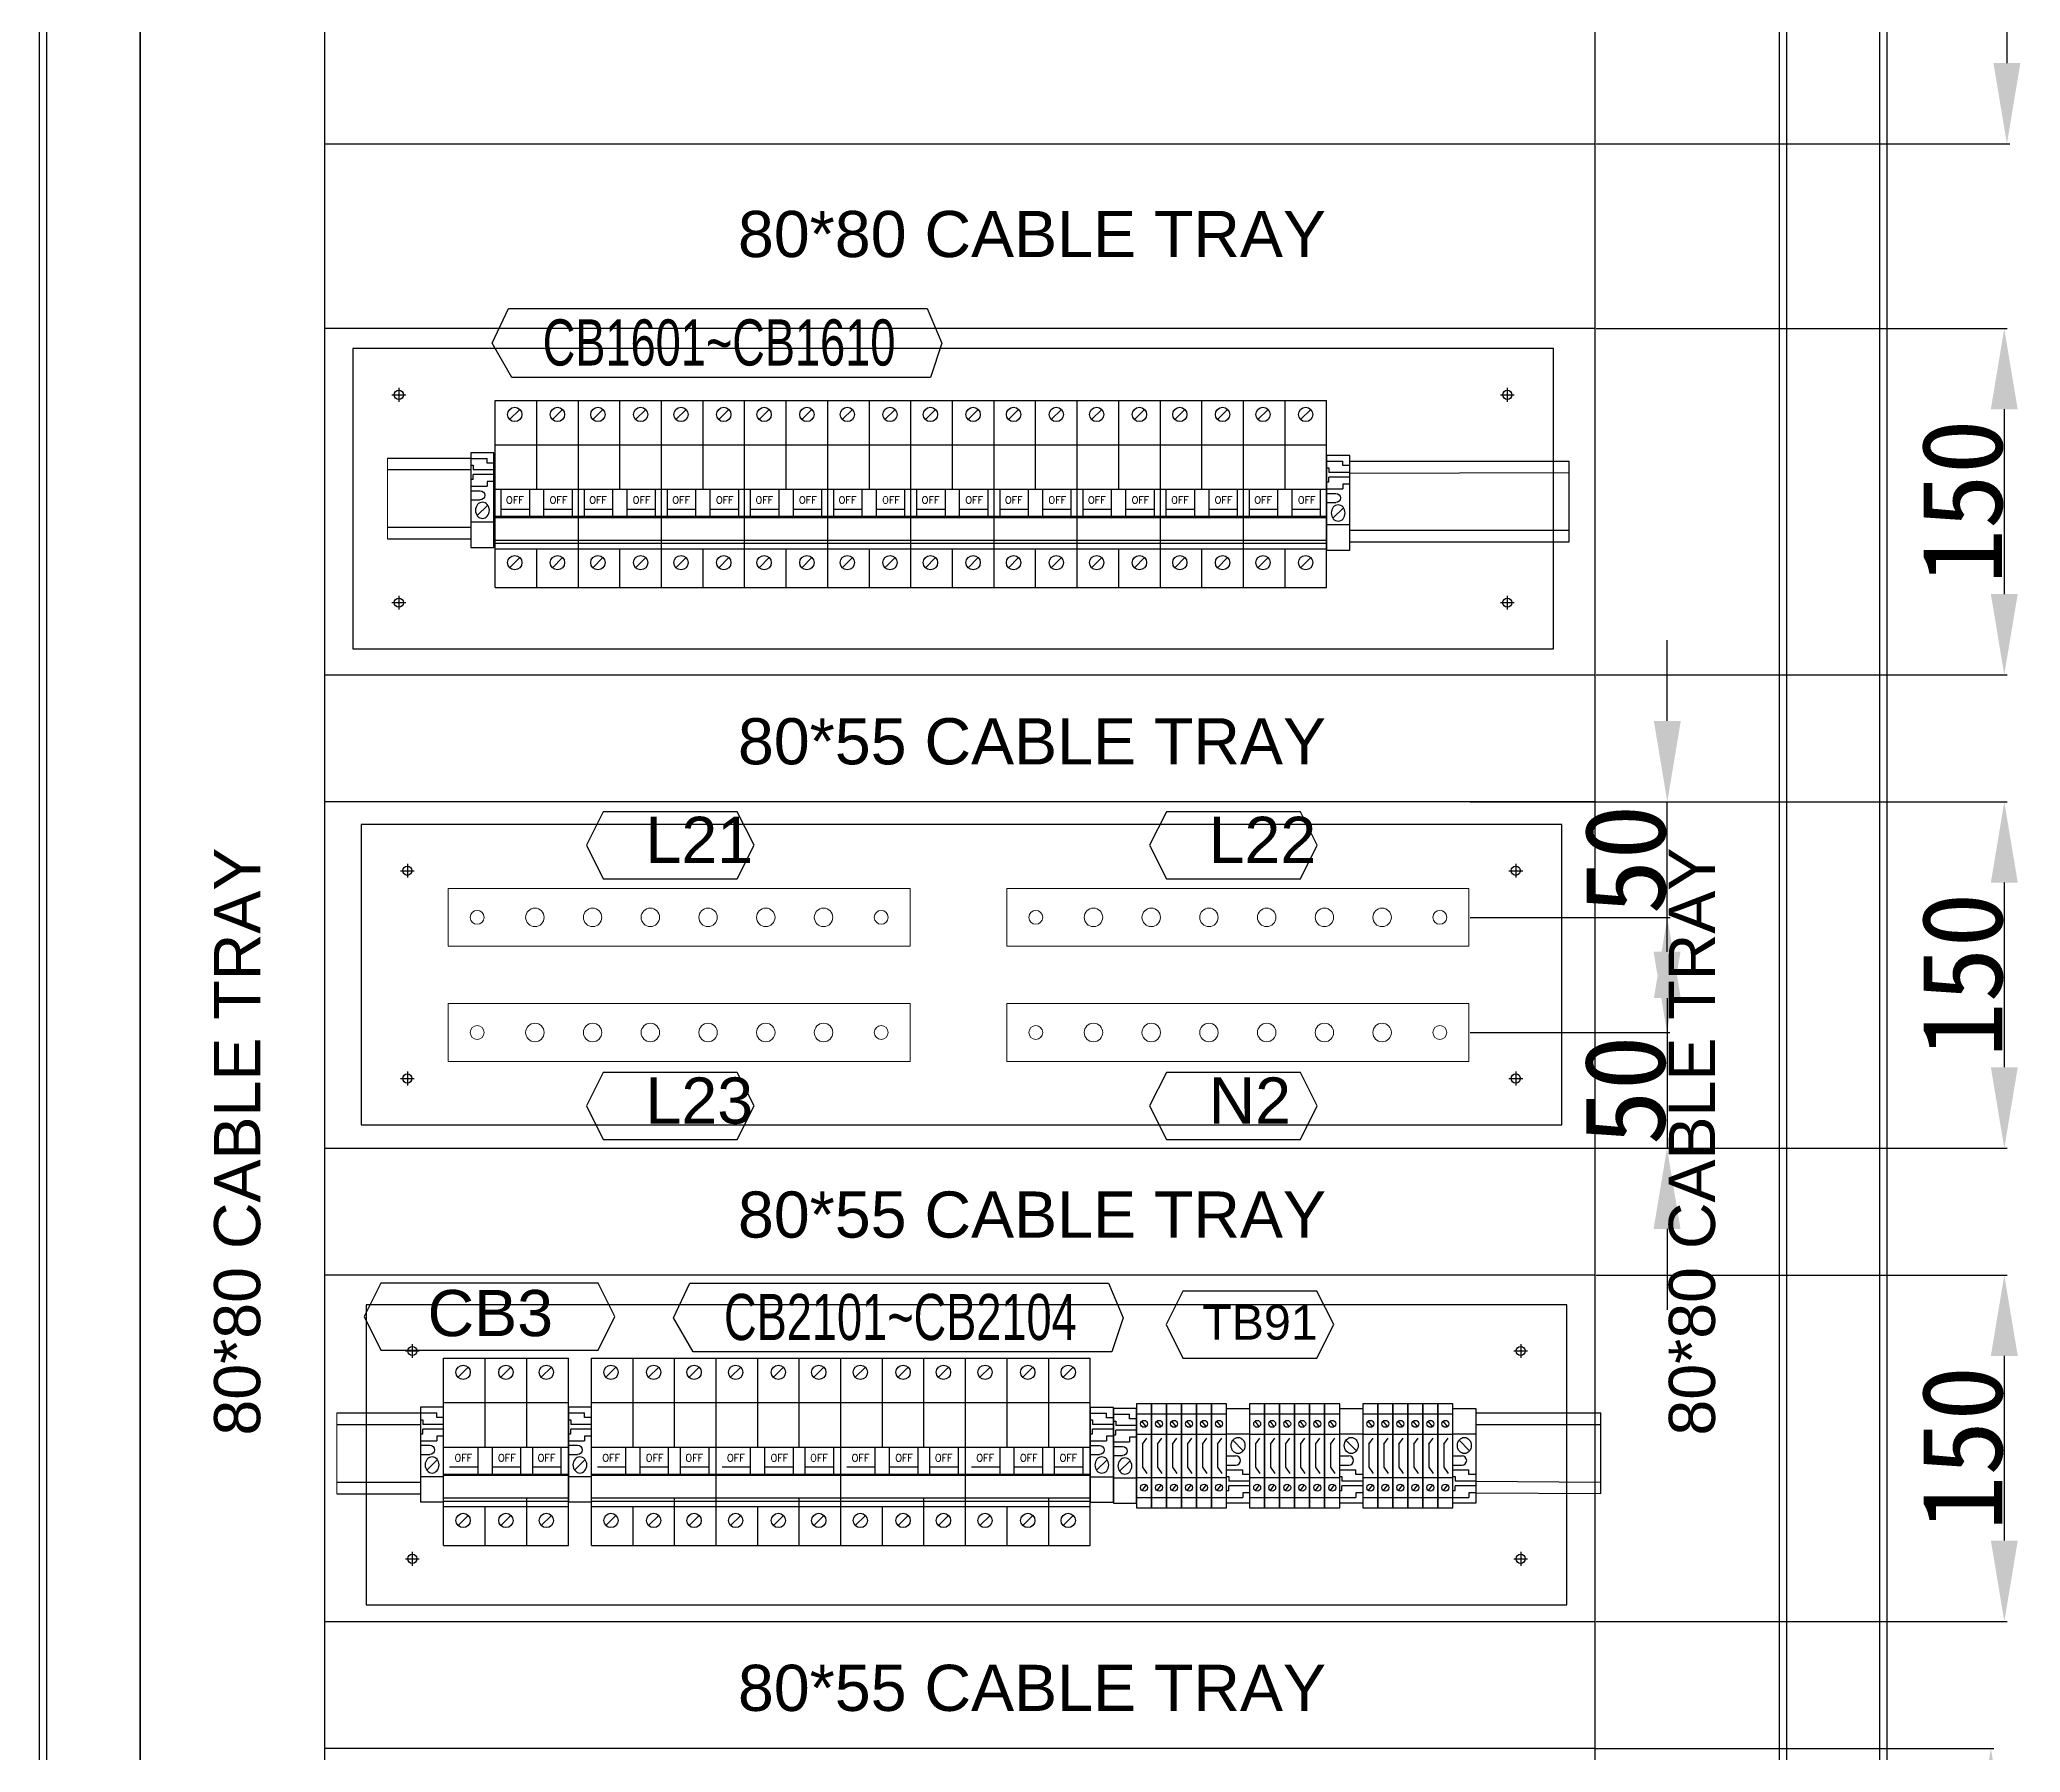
# Model space of a CAD drawing. Extents: x 81437 to 204847, y -54769 to -29444.
# Drawn here: x 92884 to 93741, y -39706 to -38964 of the extents above; entities that cross this region are included whole.
import ezdxf
from ezdxf.enums import TextEntityAlignment as Align
from ezdxf.lldxf.tags import DXFTag

# ---------------------------------------------------------------- set-up
doc = ezdxf.new("R2010")
doc.units = 0
doc.header["$LTSCALE"] = 100
doc.header["$MEASUREMENT"] = 0
for name, color, linetype in [('CABINET', 7, 'Continuous'), ('COMPONENT', 7, 'Continuous'), ('PSU', 12, 'Continuous'), ('TEXT', 7, 'Continuous')]:
    doc.layers.add(name, color=color, linetype=linetype)
doc.layers.add('细实线', color=7, linetype='Continuous', lineweight=20)
doc.styles.add('HZ', font='arial.ttf', dxfattribs={"width": 0.7})
doc.styles.add('ROMANS', font='romans', dxfattribs={"width": 0.8, "height": 2})
doc.styles.get("Standard").update_dxf_attribs({"font": ''})
doc.styles.get('Standard').set_extended_font_data('SimSun')
tags = doc.linetypes.add('CENTER2', pattern=[1.125, 0.75, -0.125, 0.125, -0.125]).pattern_tags.tags
tags[10:11] = [DXFTag(74, 4), DXFTag(75, 0), DXFTag(340, '0'), DXFTag(46, 1.0), DXFTag(50, 0.0), DXFTag(44, 0.0), DXFTag(45, 0.0)]
tags[8:9] = [DXFTag(74, 4), DXFTag(75, 0), DXFTag(340, '0'), DXFTag(46, 1.0), DXFTag(50, 0.0), DXFTag(44, 0.0), DXFTag(45, 0.0)]
tags[6:7] = [DXFTag(74, 4), DXFTag(75, 0), DXFTag(340, '0'), DXFTag(46, 1.0), DXFTag(50, 0.0), DXFTag(44, 0.0), DXFTag(45, 0.0)]
tags[4:5] = [DXFTag(74, 4), DXFTag(75, 0), DXFTag(340, '0'), DXFTag(46, 1.0), DXFTag(50, 0.0), DXFTag(44, 0.0), DXFTag(45, 0.0)]
tags = doc.linetypes.add('HIDDEN', pattern=[0.375, 0.25, -0.125]).pattern_tags.tags
tags[6:7] = [DXFTag(74, 4), DXFTag(75, 0), DXFTag(340, '0'), DXFTag(46, 1.0), DXFTag(50, 0.0), DXFTag(44, 0.0), DXFTag(45, 0.0)]
tags[4:5] = [DXFTag(74, 4), DXFTag(75, 0), DXFTag(340, '0'), DXFTag(46, 1.0), DXFTag(50, 0.0), DXFTag(44, 0.0), DXFTag(45, 0.0)]
tags = doc.linetypes.add('HIDDEN2', pattern=[0.1875, 0.125, -0.0625]).pattern_tags.tags
tags[6:7] = [DXFTag(74, 4), DXFTag(75, 0), DXFTag(340, '0'), DXFTag(46, 1.0), DXFTag(50, 0.0), DXFTag(44, 0.0), DXFTag(45, 0.0)]
tags[4:5] = [DXFTag(74, 4), DXFTag(75, 0), DXFTag(340, '0'), DXFTag(46, 1.0), DXFTag(50, 0.0), DXFTag(44, 0.0), DXFTag(45, 0.0)]
doc.dimstyles.new('ISO-25', dxfattribs={"dimtxt": 35, "dimasz": 35, "dimexe": 1.25, "dimexo": 0.625, "dimtad": 1, "dimtoh": 1, "dimdec": 0, "dimtxsty": 'Standard', "dimcen": 2.5, "dimadec": 0, "dimazin": 0, "dimtfac": 1, "dimtdec": 0, "dimtmove": 0, "dimatfit": 3, "dimfxl": 1, "dimarcsym": 0})

# ---------------------------------------------------------------- blocks, each defined once
blk = doc.blocks.new('*D210')
at = {"color": 0, "lineweight": -2, "transparency": 16777216}
for p, q in [((93557.74, -38729.59), (93736.81, -38729.59)), ((93735.56, -38764.59), (93735.56, -38974.61)), ((93557.74, -39009.61), (93736.81, -39009.61))]:
    blk.add_line(p, q, dxfattribs=at)
at = {"color": 0, "transparency": 16777216}
for points in [[(93729.73, -38764.59), (93741.4, -38764.59), (93735.56, -38729.59)], [(93729.73, -38974.61), (93741.4, -38974.61), (93735.56, -39009.61)]]:
    blk.add_solid(points, dxfattribs=at)
at = {"layer": 'Defpoints', "color": 0, "transparency": 16777216}
for p in [(93557.11, -38729.59), (93557.11, -39009.61, 63738.88), (93735.56, -39009.61)]:
    blk.add_point(p, dxfattribs=at)
at = {"color": 0, "transparency": 16777216, "insert": (93717.44, -38869.6), "char_height": 35, "attachment_point": 5, "rotation": 90}
blk.add_mtext('280', dxfattribs=at)
blk = doc.blocks.new('*D211')
at = {"color": 0, "lineweight": -2, "transparency": 16777216}
for p, q in [((93557.74, -39089.61), (93735.67, -39089.61)), ((93734.42, -39124.61), (93734.42, -39204.61)), ((93557.74, -39239.61), (93735.67, -39239.61))]:
    blk.add_line(p, q, dxfattribs=at)
at = {"color": 0, "transparency": 16777216}
for points in [[(93728.59, -39124.61), (93740.25, -39124.61), (93734.42, -39089.61)], [(93728.59, -39204.61), (93740.25, -39204.61), (93734.42, -39239.61)]]:
    blk.add_solid(points, dxfattribs=at)
at = {"layer": 'Defpoints', "color": 0, "transparency": 16777216}
for p in [(93557.11, -39089.61, 63738.88), (93557.11, -39239.61, 63738.88), (93734.42, -39239.61)]:
    blk.add_point(p, dxfattribs=at)
at = {"color": 0, "transparency": 16777216, "insert": (93716.29, -39164.61), "char_height": 35, "attachment_point": 5, "rotation": 90}
blk.add_mtext('150', dxfattribs=at)
blk = doc.blocks.new('*D212')
at = {"color": 0, "lineweight": -2, "transparency": 16777216}
for p, q in [((93557.74, -39294.61), (93735.69, -39294.61)), ((93734.44, -39329.61), (93734.44, -39409.61)), ((93557.74, -39444.61), (93735.69, -39444.61))]:
    blk.add_line(p, q, dxfattribs=at)
at = {"color": 0, "transparency": 16777216}
for points in [[(93728.61, -39329.61), (93740.27, -39329.61), (93734.44, -39294.61)], [(93728.61, -39409.61), (93740.27, -39409.61), (93734.44, -39444.61)]]:
    blk.add_solid(points, dxfattribs=at)
at = {"layer": 'Defpoints', "color": 0, "transparency": 16777216}
for p in [(93557.11, -39294.61, 63738.88), (93557.11, -39444.61, 63738.88), (93734.44, -39444.61)]:
    blk.add_point(p, dxfattribs=at)
at = {"color": 0, "transparency": 16777216, "insert": (93716.32, -39369.61), "char_height": 35, "attachment_point": 5, "rotation": 90}
blk.add_mtext('150', dxfattribs=at)
blk = doc.blocks.new('*D214')
at = {"color": 0, "lineweight": -2, "transparency": 16777216}
for p, q in [((93557.74, -39499.61), (93735.69, -39499.61)), ((93734.44, -39534.61), (93734.44, -39614.61)), ((93557.74, -39649.61), (93735.69, -39649.61))]:
    blk.add_line(p, q, dxfattribs=at)
at = {"color": 0, "transparency": 16777216}
for points in [[(93728.61, -39534.61), (93740.27, -39534.61), (93734.44, -39499.61)], [(93728.61, -39614.61), (93740.27, -39614.61), (93734.44, -39649.61)]]:
    blk.add_solid(points, dxfattribs=at)
at = {"layer": 'Defpoints', "color": 0, "transparency": 16777216}
for p in [(93557.11, -39499.61, 63738.88), (93557.11, -39649.61, 63738.88), (93734.44, -39649.61)]:
    blk.add_point(p, dxfattribs=at)
at = {"color": 0, "transparency": 16777216, "insert": (93716.32, -39574.61), "char_height": 35, "attachment_point": 5, "rotation": 90}
blk.add_mtext('150', dxfattribs=at)
blk = doc.blocks.new('*D217')
at = {"color": 0, "lineweight": -2, "transparency": 16777216}
for p, q in [((93557.11, -39704.61), (93729.88, -39704.61)), ((93728.63, -39739.61), (93728.63, -39819.61)), ((93557.11, -39854.61), (93729.88, -39854.61))]:
    blk.add_line(p, q, dxfattribs=at)
at = {"color": 0, "transparency": 16777216}
for points in [[(93722.8, -39739.61), (93734.46, -39739.61), (93728.63, -39704.61)], [(93722.8, -39819.61), (93734.46, -39819.61), (93728.63, -39854.61)]]:
    blk.add_solid(points, dxfattribs=at)
at = {"layer": 'Defpoints', "color": 0, "transparency": 16777216}
for p in [(93556.49, -39704.61), (93556.49, -39854.61), (93728.63, -39854.61)]:
    blk.add_point(p, dxfattribs=at)
at = {"color": 0, "transparency": 16777216, "insert": (93710.5, -39779.61), "char_height": 35, "attachment_point": 5, "rotation": 90}
blk.add_mtext('150', dxfattribs=at)
blk = doc.blocks.new('空开3P')
at = {"layer": 'COMPONENT', "color": 6, "linetype": 'HIDDEN', "ltscale": 0.2}
for p, q in [((185939.19, 105389.42, 63738.88), (185943.58, 105393.8, 63738.88)), ((185957.71, 105389.42, 63738.88), (185962.1, 105393.8, 63738.88)), ((185975.2, 105389.42, 63738.88), (185979.59, 105393.8, 63738.88)), ((185939.19, 105325.23, 63738.88), (185943.58, 105329.61, 63738.88)), ((185957.71, 105325.23, 63738.88), (185962.1, 105329.61, 63738.88)), ((185975.2, 105325.23, 63738.88), (185979.59, 105329.61, 63738.88))]:
    blk.add_line(p, q, dxfattribs=at)
for centre in [(185941.39, 105391.61, 63738.88), (185959.9, 105391.61, 63738.88), (185977.39, 105391.61, 63738.88), (185941.39, 105327.42, 63738.88), (185959.9, 105327.42, 63738.88), (185977.39, 105327.42, 63738.88)]:
    blk.add_circle(centre, 3.1, dxfattribs=at)
at = {"layer": 'PSU', "linetype": 'HIDDEN', "ltscale": 0.2}
for p, q in [((185932.95, 105397.65, 63738.88), (185968.95, 105397.65, 63738.88)), ((185932.95, 105378.45, 63738.88), (185932.95, 105397.65, 63738.88)), ((185950.95, 105378.45, 63738.88), (185950.95, 105397.65, 63738.88)), ((185968.95, 105397.65, 63738.88), (185986.95, 105397.65, 63738.88)), ((185968.95, 105378.45, 63738.88), (185968.95, 105397.65, 63738.88)), ((185968.95, 105378.45, 63738.88), (185968.95, 105397.65, 63738.88)), ((185986.95, 105378.45, 63738.88), (185986.95, 105397.65, 63738.88)), ((185968.95, 105359.22, 63738.88), (185968.95, 105378.45, 63738.88)), ((185968.95, 105316.65, 63738.88), (185968.95, 105337.19, 63738.88)), ((185932.95, 105316.65, 63738.88), (185932.95, 105333.45, 63738.88)), ((185950.95, 105316.65, 63738.88), (185950.95, 105333.45, 63738.88)), ((185968.95, 105316.65, 63738.88), (185968.95, 105333.45, 63738.88)), ((185968.95, 105316.65, 63738.88), (185968.95, 105330.42, 63738.88)), ((185986.95, 105316.65, 63738.88), (185986.95, 105333.45, 63738.88)), ((185932.95, 105316.65, 63738.88), (185968.95, 105316.65, 63738.88)), ((185968.95, 105316.65, 63738.88), (185986.95, 105316.65, 63738.88))]:
    blk.add_line(p, q, dxfattribs=at)
at = {"layer": 'PSU'}
for p, q in [((185932.95, 105378.45, 63738.88), (185968.95, 105378.45, 63738.88)), ((185932.95, 105333.45, 63738.88), (185932.95, 105378.45, 63738.88)), ((185950.95, 105359.22, 63738.88), (185950.95, 105378.45, 63738.88)), ((185968.95, 105378.45, 63738.88), (185986.95, 105378.45, 63738.88)), ((185968.95, 105359.22, 63738.88), (185968.95, 105378.45, 63738.88)), ((185968.95, 105359.22, 63738.88), (185968.95, 105378.45, 63738.88)), ((185986.95, 105333.45, 63738.88), (185986.95, 105378.45, 63738.88)), ((185932.95, 105359.22, 63738.88), (185950.95, 105359.22, 63738.88)), ((185947.87, 105347.54, 63738.88), (185947.87, 105359.22, 63738.88)), ((185950.95, 105359.22, 63738.88), (185968.95, 105359.22, 63738.88)), ((185954.04, 105347.54, 63738.88), (185954.04, 105359.22, 63738.88)), ((185966.38, 105347.54, 63738.88), (185966.38, 105359.22, 63738.88)), ((185968.95, 105359.22, 63738.88), (185986.95, 105359.22, 63738.88)), ((185971.52, 105347.54, 63738.88), (185971.52, 105359.22, 63738.88)), ((185983.87, 105347.54, 63738.88), (185983.87, 105359.22, 63738.88)), ((185932.95, 105347.54, 63738.88), (185968.95, 105347.54, 63738.88)), ((185932.95, 105347.03, 63738.88), (185968.95, 105347.03, 63738.88)), ((185935.52, 105350.63, 63738.88), (185947.87, 105350.63, 63738.88)), ((185954.04, 105350.63, 63738.88), (185966.38, 105350.63, 63738.88)), ((185968.95, 105347.54, 63738.88), (185986.95, 105347.54, 63738.88)), ((185968.95, 105347.03, 63738.88), (185986.95, 105347.03, 63738.88)), ((185971.52, 105350.63, 63738.88), (185983.87, 105350.63, 63738.88)), ((185932.95, 105337.19, 63738.88), (185968.95, 105337.19, 63738.88)), ((185968.95, 105337.19, 63738.88), (185986.95, 105337.19, 63738.88)), ((185968.95, 105333.45, 63738.88), (185968.95, 105337.19, 63738.88)), ((185968.95, 105333.45, 63738.88), (185968.95, 105337.19, 63738.88)), ((185932.95, 105335.81, 63738.88), (185968.95, 105335.81, 63738.88)), ((185932.95, 105333.45, 63738.88), (185968.95, 105333.45, 63738.88)), ((185950.95, 105333.45, 63738.88), (185950.95, 105333.45, 63738.88)), ((185968.95, 105335.81, 63738.88), (185986.95, 105335.81, 63738.88)), ((185968.95, 105333.45, 63738.88), (185986.95, 105333.45, 63738.88))]:
    blk.add_line(p, q, dxfattribs=at)
at = {"layer": 'TEXT', "style": 'ROMANS'}
for p in [(185941.47, 105354.54, 63738.88), (185960.32, 105354.54, 63738.88), (185977.48, 105354.54, 63738.88)]:
    blk.add_text('OFF', height=3.086, dxfattribs=at).set_placement(p, align=Align.MIDDLE)
blk = doc.blocks.new('堵头')
at = {"color": 53}
for p, q in [((0, -41), (0, 0)), ((0, 0), (10, 0)), ((10, 0), (10, -41)), ((0, -11), (10, -11)), ((7.28, -18.33), (2.72, -13.78)), ((0, -20.55), (4, -20.55)), ((0, -24.55), (4, -24.55)), ((0, -26.55), (7, -26.55)), ((0, -29.55), (1, -29.55)), ((1, -29.55), (1, -31.55)), ((10, -31.55), (1, -31.55)), ((10, -33.55), (1, -33.55)), ((1, -35.55), (1, -33.55)), ((7, -28.55), (7, -26.55)), ((10, -28.55), (7, -28.55)), ((0, -35.55), (1, -35.55)), ((0, -38.55), (7, -38.55)), ((10, -41), (0, -41)), ((10, -36.55), (7, -36.55)), ((7, -36.55), (7, -38.55))]:
    blk.add_line(p, q, dxfattribs=at)
blk.add_arc((4, -22.55), 2, 270, 90, dxfattribs=at)
blk.add_ellipse((5, -16.05), major_axis=(0, -3.5), ratio=0.857143, start_param=4.712389, end_param=10.995574, dxfattribs=at)
blk = doc.blocks.new('*D229')
at = {"color": 0, "lineweight": -2, "transparency": 16777216}
for p, q in [((93588.5, -39259.61), (93588.5, -39224.61)), ((93503.06, -39294.61), (93589.75, -39294.61)), ((93588.5, -39344.66), (93588.5, -39294.61)), ((93503.06, -39344.66), (93589.75, -39344.66)), ((93588.5, -39379.66), (93588.5, -39414.66))]:
    blk.add_line(p, q, dxfattribs=at)
at = {"color": 0, "transparency": 16777216}
for points in [[(93582.67, -39259.61), (93594.33, -39259.61), (93588.5, -39294.61)], [(93582.67, -39379.66), (93594.33, -39379.66), (93588.5, -39344.66)]]:
    blk.add_solid(points, dxfattribs=at)
at = {"layer": 'Defpoints', "color": 0, "transparency": 16777216}
for p in [(93502.43, -39294.61, 63738.88), (93588.5, -39294.61), (93502.43, -39344.66, 127477.75)]:
    blk.add_point(p, dxfattribs=at)
at = {"color": 0, "transparency": 16777216, "insert": (93570.37, -39319.63), "char_height": 35, "attachment_point": 5, "rotation": 90}
blk.add_mtext('50', dxfattribs=at)
blk = doc.blocks.new('*D230')
at = {"color": 0, "lineweight": -2, "transparency": 16777216}
for p, q in [((93588.38, -39359.54), (93588.38, -39324.54)), ((93503.12, -39394.54), (93589.63, -39394.54)), ((93588.38, -39394.54), (93588.38, -39444.61)), ((93503.12, -39444.61), (93589.63, -39444.61)), ((93588.38, -39479.61), (93588.38, -39514.61))]:
    blk.add_line(p, q, dxfattribs=at)
at = {"color": 0, "transparency": 16777216}
for points in [[(93582.55, -39359.54), (93594.21, -39359.54), (93588.38, -39394.54)], [(93582.55, -39479.61), (93594.21, -39479.61), (93588.38, -39444.61)]]:
    blk.add_solid(points, dxfattribs=at)
at = {"layer": 'Defpoints', "color": 0, "transparency": 16777216}
for p in [(93502.5, -39394.54, 127477.75), (93502.5, -39444.61, 63738.88), (93588.38, -39444.61)]:
    blk.add_point(p, dxfattribs=at)
at = {"color": 0, "transparency": 16777216, "insert": (93570.25, -39419.57), "char_height": 35, "attachment_point": 5, "rotation": 90}
blk.add_mtext('50', dxfattribs=at)
blk = doc.blocks.new('Z$W@#31031')
at = {"color": 53}
for p, q in [((0, 45), (0, 0)), ((6.5, 45), (0, 45)), ((6.5, 0), (6.5, 45)), ((0, 40.63), (6.5, 40.63)), ((0, 31.89), (6.5, 31.89)), ((2.6, 27.5), (4.44, 30.12)), ((2.6, 27.61), (2.6, 17.39)), ((2.6, 17.5), (4.44, 14.88)), ((0, 13.11), (6.5, 13.11)), ((0, 4.37), (6.5, 4.37)), ((0, 0), (6.5, 0))]:
    blk.add_line(p, q, dxfattribs=at)
at = {"color": 53, "linetype": 'HIDDEN2'}
for p, q in [((4.15, 35.13), (2.35, 37.54)), ((4.15, 9.87), (2.35, 7.46))]:
    blk.add_line(p, q, dxfattribs=at)
at = {"color": 53}
for centre in [(3.28, 36.32), (3.28, 8.68)]:
    blk.add_circle(centre, 1.5, dxfattribs=at)
blk = doc.blocks.new('2P空开')
at = {"layer": 'COMPONENT', "color": 6, "linetype": 'HIDDEN', "ltscale": 0.2}
for p, q in [((-11.76, -8.23), (-7.37, -3.86)), ((6.76, -8.23), (11.15, -3.86)), ((-11.76, -72.42), (-7.37, -68.04)), ((6.76, -72.42), (11.15, -68.04))]:
    blk.add_line(p, q, dxfattribs=at)
for centre in [(-9.56, -6.04), (8.95, -6.04), (-9.56, -70.23), (8.95, -70.23)]:
    blk.add_circle(centre, 3.1, dxfattribs=at)
at = {"layer": 'PSU', "linetype": 'HIDDEN', "ltscale": 0.2}
for p, q in [((-18, 0), (18, 0)), ((-18, -19.21), (-18, 0)), ((0, -19.21), (0, 0)), ((18, -19.21), (18, 0)), ((18, -81), (18, -19.21)), ((-18, -81), (-18, -64.21)), ((0, -81), (0, -64.21)), ((18, -81), (18, -67.23)), ((-18, -81), (18, -81))]:
    blk.add_line(p, q, dxfattribs=at)
at = {"layer": 'PSU'}
for p, q in [((-18, -19.21), (18, -19.21)), ((-18, -64.21), (-18, -19.21)), ((0, -38.43), (0, -19.21)), ((18, -64.21), (18, -19.21)), ((-18, -38.43), (0, -38.43)), ((-15.43, -50.11), (-15.43, -38.43)), ((-3.09, -50.11), (-3.09, -38.43)), ((0, -38.43), (18, -38.43)), ((3.09, -50.11), (3.09, -38.43)), ((15.43, -50.11), (15.43, -38.43)), ((-18, -50.11), (18, -50.11)), ((-18, -50.62), (18, -50.62)), ((-15.43, -47.02), (-3.09, -47.02)), ((3.09, -47.02), (15.43, -47.02)), ((-18, -60.46), (18, -60.46)), ((-18, -61.84), (18, -61.84)), ((-18, -64.21), (18, -64.21)), ((0, -64.21), (0, -64.21))]:
    blk.add_line(p, q, dxfattribs=at)
at = {"layer": 'TEXT', "style": 'ROMANS'}
for p in [(-9.48, -43.11), (9.37, -43.11)]:
    blk.add_text('OFF', height=3.086, dxfattribs=at).set_placement(p, align=Align.MIDDLE)

msp = doc.modelspace()

# ---------------------------------------------------------------- linework, layer by layer
at = {"color": 7}
for p, q in [((92883.61, -40681.09), (92883.61, -38571.09)), ((92883.61, -40681.09), (92883.61, -38571.09)), ((93683.61, -38571.09), (93683.61, -40681.09)), ((93683.61, -38571.09), (93683.61, -40681.09)), ((92927.11, -40527.59), (92927.11, -38614.59)), ((93640.11, -38692.59), (93640.11, -40527.59)), ((92927.11, -38695.09), (92927.11, -40495.39))]:
    msp.add_line(p, q, dxfattribs=at)
at = {"color": 7, "linetype": 'HIDDEN'}
for p, q in [((92886.81, -40571.09), (92886.81, -38571.09)), ((92886.81, -40571.09), (92886.81, -38571.09)), ((93680.41, -38571.09), (93680.41, -40571.09)), ((93680.41, -38571.09), (93680.41, -40571.09))]:
    msp.add_line(p, q, dxfattribs=at)
at = {"color": 4, "linetype": 'CENTER2'}
for p, q in [((93036.19, -39118.34, -63738.88), (93042.19, -39118.34, -63738.88)), ((93039.19, -39115.34, -63738.88), (93039.19, -39121.34, -63738.88)), ((93516.19, -39118.34, -63738.88), (93522.19, -39118.34, -63738.88)), ((93519.19, -39115.34, -63738.88), (93519.19, -39121.34, -63738.88)), ((93519.19, -39115.34, -63738.88), (93519.19, -39121.34, -63738.88)), ((93036.19, -39208.34, -63738.88), (93042.19, -39208.34, -63738.88)), ((93039.19, -39205.34, -63738.88), (93039.19, -39211.34, -63738.88)), ((93516.19, -39208.34, -63738.88), (93522.19, -39208.34, -63738.88)), ((93519.19, -39205.34, -63738.88), (93519.19, -39211.34, -63738.88)), ((93039.86, -39324.47, -63738.88), (93045.86, -39324.47, -63738.88)), ((93042.86, -39321.47, -63738.88), (93042.86, -39327.47, -63738.88)), ((93519.86, -39324.47, -63738.88), (93525.86, -39324.47, -63738.88)), ((93522.86, -39321.47, -63738.88), (93522.86, -39327.47, -63738.88)), ((93522.86, -39321.47, -63738.88), (93522.86, -39327.47, -63738.88)), ((93039.86, -39414.47, -63738.88), (93045.86, -39414.47, -63738.88)), ((93042.86, -39411.47, -63738.88), (93042.86, -39417.47, -63738.88)), ((93519.86, -39414.47, -63738.88), (93525.86, -39414.47, -63738.88)), ((93522.86, -39411.47, -63738.88), (93522.86, -39417.47, -63738.88)), ((93042.01, -39532.48), (93048.01, -39532.48)), ((93045.01, -39529.48), (93045.01, -39535.48)), ((93522.01, -39532.48), (93528.01, -39532.48)), ((93525.01, -39529.48), (93525.01, -39535.48)), ((93045.01, -39619.48), (93045.01, -39625.48)), ((93525.01, -39619.48), (93525.01, -39625.48)), ((93042.01, -39622.48), (93048.01, -39622.48)), ((93522.01, -39622.48), (93528.01, -39622.48))]:
    msp.add_line(p, q, dxfattribs=at)
at = {"linetype": 'CENTER2'}
for p, q in [((93039.1, -39118.34, -63738.88), (93039.28, -39118.34, -63738.88)), ((93039.19, -39118.43, -63738.88), (93039.19, -39118.25, -63738.88)), ((93519.1, -39118.34, -63738.88), (93519.28, -39118.34, -63738.88)), ((93519.1, -39118.34, -63738.88), (93519.28, -39118.34, -63738.88)), ((93519.19, -39118.43, -63738.88), (93519.19, -39118.25, -63738.88)), ((93519.19, -39118.43, -63738.88), (93519.19, -39118.25, -63738.88)), ((93039.1, -39208.34, -63738.88), (93039.28, -39208.34, -63738.88)), ((93039.19, -39208.43, -63738.88), (93039.19, -39208.25, -63738.88)), ((93519.1, -39208.34, -63738.88), (93519.28, -39208.34, -63738.88)), ((93519.19, -39208.43, -63738.88), (93519.19, -39208.25, -63738.88)), ((93042.77, -39324.47, -63738.88), (93042.95, -39324.47, -63738.88)), ((93042.86, -39324.56, -63738.88), (93042.86, -39324.38, -63738.88)), ((93522.77, -39324.47, -63738.88), (93522.95, -39324.47, -63738.88)), ((93522.77, -39324.47, -63738.88), (93522.95, -39324.47, -63738.88)), ((93522.86, -39324.56, -63738.88), (93522.86, -39324.38, -63738.88)), ((93522.86, -39324.56, -63738.88), (93522.86, -39324.38, -63738.88)), ((93042.77, -39414.47, -63738.88), (93042.95, -39414.47, -63738.88)), ((93042.86, -39414.56, -63738.88), (93042.86, -39414.38, -63738.88)), ((93522.77, -39414.47, -63738.88), (93522.95, -39414.47, -63738.88)), ((93522.86, -39414.56, -63738.88), (93522.86, -39414.38, -63738.88)), ((93044.92, -39532.48), (93045.1, -39532.48)), ((93045.01, -39532.57), (93045.01, -39532.39)), ((93524.92, -39532.48), (93525.1, -39532.48)), ((93525.01, -39532.57), (93525.01, -39532.39)), ((93044.92, -39622.48), (93045.1, -39622.48)), ((93045.01, -39622.57), (93045.01, -39622.39)), ((93524.92, -39622.48), (93525.1, -39622.48)), ((93525.01, -39622.57), (93525.01, -39622.39))]:
    msp.add_line(p, q, dxfattribs=at)
at = {"color": 6}
for p, q in [((93034.28, -39145.72, -63738.88), (93070.56, -39145.72, -62238.04)), ((93450.96, -39147.01, -62238.04), (93545.99, -39147.01, -125976.91)), ((93545.99, -39182.01, -125976.91), (93545.99, -39147.01, -125976.91)), ((93034.28, -39150.72, -63738.88), (93070.56, -39150.72, -62238.04)), ((93450.96, -39152.21, -62238.04), (93545.99, -39152.01, -125976.91)), ((93034.28, -39175.72, -63738.88), (93070.56, -39175.72, -62238.04)), ((93034.28, -39180.72, -63738.88), (93070.56, -39180.72, -62238.04)), ((93450.96, -39176.9, -62238.04), (93545.99, -39176.96, -125976.91)), ((93450.96, -39176.9, -62238.04), (93545.99, -39176.96, -125976.91)), ((93450.96, -39182.01, -62238.04), (93545.99, -39182.01, -125976.91)), ((93012.3, -39559.34, -63738.88), (93048.59, -39559.34, -62238.04)), ((93505.61, -39559.29, -62238.04), (93559.66, -39559.29)), ((93559.66, -39594.29), (93559.66, -39559.29)), ((93012.3, -39564.34, -63738.88), (93048.59, -39564.34, -62238.04)), ((93505.61, -39564.29, -62238.04), (93559.66, -39564.29)), ((93012.3, -39589.34, -63738.88), (93048.59, -39589.34, -62238.04)), ((93012.3, -39594.34, -63738.88), (93048.58, -39594.34, -62238.04)), ((93505.61, -39588.92, -62238.04), (93559.66, -39589.24)), ((93505.61, -39593.92, -62238.04), (93559.66, -39594.29))]:
    msp.add_line(p, q, dxfattribs=at)
for points in [[(92927.11, -40450.09), (93007.11, -40450.09), (93007.11, -38649.59), (92927.11, -38649.59)], [(93557.11, -40450.09), (93637.11, -40450.09), (93637.11, -38649.59), (93557.11, -38649.59)], [(93025.01, -39642.48), (93545.01, -39642.48), (93545.01, -39512.48), (93025.01, -39512.48)]]:
    msp.add_lwpolyline(points, close=True)
for points, elevation in [([(93007.11, -39009.61), (93557.11, -39009.61), (93557.11, -39089.61), (93007.11, -39089.61)], 63738.88), ([(93019.19, -39228.34), (93539.19, -39228.34), (93539.19, -39098.34), (93019.19, -39098.34)], -63738.88), ([(93007.11, -39239.61), (93557.11, -39239.61), (93557.11, -39294.61), (93007.11, -39294.61)], 63738.88), ([(93022.86, -39434.47), (93542.86, -39434.47), (93542.86, -39304.47), (93022.86, -39304.47)], -63738.88), ([(93007.11, -39444.61), (93557.11, -39444.61), (93557.11, -39499.61), (93007.11, -39499.61)], 63738.88), ([(93007.11, -39649.61), (93557.11, -39649.61), (93557.11, -39704.61), (93007.11, -39704.61)], 63738.88)]:
    msp.add_lwpolyline(points, close=True, dxfattribs=dict(elevation=elevation))
at = {"color": 3}
for points, elevation in [([(93086.69, -39080.97), (93268.04, -39080.97), (93274.38, -39095.97), (93269.42, -39110.78), (93088.07, -39110.78), (93079.58, -39095.97), (93086.69, -39080.97)], -62238.04), ([(93125.52, -39503.06), (93031.43, -39503.06), (93024.17, -39517.57), (93031.43, -39532.09), (93125.52, -39532.09), (93132.78, -39517.57), (93125.52, -39503.06)], -63737.85), ([(93436.77, -39506.51), (93378.74, -39506.51), (93371.48, -39521.03), (93378.74, -39535.54), (93436.77, -39535.54), (93444.03, -39521.03), (93436.77, -39506.51)], -62236.04)]:
    msp.add_lwpolyline(points, dxfattribs=dict(at, elevation=elevation))
for points in [[(93185.75, -39298.92), (93127.72, -39298.92), (93120.46, -39313.44), (93127.72, -39327.95), (93185.75, -39327.95), (93193.01, -39313.44), (93185.75, -39298.92)], [(93429.6, -39298.92), (93371.57, -39298.92), (93364.31, -39313.44), (93371.57, -39327.95), (93429.6, -39327.95), (93436.86, -39313.44), (93429.6, -39298.92)], [(93185.75, -39411.84), (93127.72, -39411.84), (93120.46, -39426.36), (93127.72, -39440.88), (93185.75, -39440.88), (93193.01, -39426.36), (93185.75, -39411.84)], [(93429.6, -39411.84), (93371.57, -39411.84), (93364.31, -39426.36), (93371.57, -39440.88), (93429.6, -39440.88), (93436.86, -39426.36), (93429.6, -39411.84)], [(93165.21, -39503.08), (93346.56, -39503.08), (93352.9, -39518.08), (93347.94, -39532.89), (93166.59, -39532.89), (93158.1, -39518.08), (93165.21, -39503.08)]]:
    msp.add_lwpolyline(points, dxfattribs=at)
at = {"color": 6, "lineweight": 20}
for points in [[(93060.59, -39357.16), (93260.59, -39357.16), (93260.59, -39332.16), (93060.59, -39332.16)], [(93302.5, -39357.16), (93502.5, -39357.16), (93502.5, -39332.16), (93302.5, -39332.16)], [(93060.59, -39407.04), (93260.59, -39407.04), (93260.59, -39382.04), (93060.59, -39382.04)], [(93302.5, -39407.04), (93502.5, -39407.04), (93502.5, -39382.04), (93302.5, -39382.04)]]:
    msp.add_lwpolyline(points, close=True, dxfattribs=at)
for centre in [(93039.19, -39118.34, -63738.88), (93519.19, -39118.34, -63738.88), (93039.19, -39208.34, -63738.88), (93519.19, -39208.34, -63738.88), (93042.86, -39324.47, -63738.88), (93522.86, -39324.47, -63738.88), (93042.86, -39414.47, -63738.88), (93522.86, -39414.47, -63738.88), (93045.01, -39532.48), (93525.01, -39532.48), (93045.01, -39622.48), (93525.01, -39622.48)]:
    msp.add_circle(centre, 2)
for centre, radius in [((93073.09, -39344.66), 3), ((93098.09, -39344.66), 4), ((93123.09, -39344.66), 4), ((93148.09, -39344.66), 4), ((93173.09, -39344.66), 4), ((93198.09, -39344.66), 4), ((93223.09, -39344.66), 4), ((93248.09, -39344.66), 3), ((93315, -39344.66), 3), ((93340, -39344.66), 4), ((93365, -39344.66), 4), ((93390, -39344.66), 4), ((93415, -39344.66), 4), ((93440, -39344.66), 4), ((93465, -39344.66), 4), ((93490, -39344.66), 3), ((93073.09, -39394.54), 3), ((93098.09, -39394.54), 4), ((93123.09, -39394.54), 4), ((93148.09, -39394.54), 4), ((93173.09, -39394.54), 4), ((93198.09, -39394.54), 4), ((93223.09, -39394.54), 4), ((93248.09, -39394.54), 3), ((93315, -39394.54), 3), ((93340, -39394.54), 4), ((93365, -39394.54), 4), ((93390, -39394.54), 4), ((93415, -39394.54), 4), ((93440, -39394.54), 4), ((93465, -39394.54), 4), ((93490, -39394.54), 3)]:
    msp.add_circle(centre, radius, dxfattribs=at)
at = {"layer": '细实线', "color": 6}
for p, q in [((93034.28, -39145.72, -63738.88), (93034.28, -39180.72, -63738.88)), ((93012.3, -39559.34, -63738.88), (93012.3, -39594.34, -63738.88))]:
    msp.add_line(p, q, dxfattribs=at)

# ---------------------------------------------------------------- block references
at = {"xscale": -1, "rotation": 180}
for p in [(93070.37, -39184.42), (93440.96, -39185.57, -62238.04), (93048.59, -39597.89, -62238.04), (93112.59, -39597.89, -62238.04), (93338.61, -39597.93, -62238.04), (93348.61, -39598.37, -62238.04)]:
    msp.add_blockref('堵头', p, dxfattribs=at)
at = {"color": 7}
for p in [(93358.61, -39600.37, -62238.04), (93365.11, -39600.37, -62238.04), (93371.61, -39600.37, -62238.04), (93378.11, -39600.37, -62238.04), (93384.61, -39600.37, -62238.04), (93391.11, -39600.37, -62238.04), (93407.61, -39600.37, -62238.04), (93414.11, -39600.37, -62238.04), (93420.61, -39600.37, -62238.04), (93427.11, -39600.37, -62238.04), (93433.61, -39600.37, -62238.04), (93440.11, -39600.37, -62238.04), (93456.61, -39600.37, -62238.04), (93463.11, -39600.37, -62238.04), (93469.61, -39600.37, -62238.04), (93476.11, -39600.37, -62238.04), (93482.61, -39600.37, -62238.04), (93489.11, -39600.37, -62238.04)]:
    msp.add_blockref('Z$W@#31031', p, dxfattribs=at)
for p in [(93397.61, -39557.37, -62238.04), (93446.61, -39557.37, -62238.04), (93495.61, -39557.37, -62238.04)]:
    msp.add_blockref('堵头', p)
at = {"layer": 'CABINET'}
for p in [(93098.93, -39120.8), (93134.94, -39120.8), (93170.94, -39120.8), (93206.94, -39120.8), (93242.94, -39120.8), (93278.94, -39120.8, -62238.04), (93314.95, -39120.8, -62238.04), (93350.95, -39120.8, -62238.04), (93386.95, -39120.8, -62238.04), (93422.95, -39120.8, -62238.04)]:
    msp.add_blockref('2P空开', p, dxfattribs=at)
at = {"layer": '细实线'}
for p in [(-92874.36, -144933.32, -125976.91), (-92810.36, -144933.32, -125976.91), (-92756.35, -144933.32, -125976.91), (-92702.35, -144933.32, -125976.91), (-92648.35, -144933.32, -125976.91)]:
    msp.add_blockref('空开3P', p, dxfattribs=at)

# ---------------------------------------------------------------- texts
at = {"lineweight": 0, "style": 'HZ'}
for s, p in [('80*80 CABLE TRAY ', (93186.03, -39058.68)), ('80*55 CABLE TRAY', (93186.03, -39278.4)), ('80*55 CABLE TRAY', (93186.03, -39483.4)), ('80*55 CABLE TRAY', (93186.03, -39688.4))]:
    msp.add_text(s, height=20, dxfattribs=at).set_placement(p)
at = {"color": 0, "style": 'HZ', "width": 0.7}
for s, p in [('CB1601~CB1610', (93177.85, -39105.65, -62238.04)), ('CB2101~CB2104', (93256.37, -39527.75))]:
    msp.add_text(s, height=20, dxfattribs=at).set_placement(p, align=Align.CENTER)
at = {"color": 0, "style": 'HZ'}
for s, height, p in [('L21', 20, (93145.99, -39321.09)), ('L22', 20, (93389.84, -39321.09)), ('L23', 20, (93145.99, -39434.01)), ('N2', 20, (93389.84, -39434.01)), ('CB3', 20, (93051.62, -39526.07, -63737.85)), ('TB91', 15, (93387.03, -39527.59, -62236.04))]:
    msp.add_text(s, height=height, dxfattribs=at).set_placement(p)
at = {"lineweight": 0, "style": 'HZ'}
for p in [(92979.15, -39569.14), (93609.15, -39569.14)]:
    msp.add_text('80*80 CABLE TRAY', height=20, rotation=90, dxfattribs=at).set_placement(p)

# ---------------------------------------------------------------- dimensions: what is measured, and where the dimension line sits
at = {"color": 3}
for base, p1, p2, picture, middle in [((93735.56, -39009.61), (93557.11, -38729.59), (93557.11, -39009.61, 63738.88), '*D210', (93717.44, -38869.6)), ((93734.42, -39239.61), (93557.11, -39089.61, 63738.88), (93557.11, -39239.61, 63738.88), '*D211', (93716.29, -39164.61)), ((93588.5, -39294.61), (93502.43, -39344.66, 127477.75), (93502.43, -39294.61, 63738.88), '*D229', (93570.37, -39319.63)), ((93734.44, -39444.61), (93557.11, -39294.61, 63738.88), (93557.11, -39444.61, 63738.88), '*D212', (93716.32, -39369.61)), ((93588.38, -39444.61, -127477.75), (93502.5, -39394.54), (93502.5, -39444.61, -63738.88), '*D230', (93570.25, -39419.57, -127477.75)), ((93734.44, -39649.61), (93557.11, -39499.61, 63738.88), (93557.11, -39649.61, 63738.88), '*D214', (93716.32, -39574.61)), ((93728.63, -39854.61, 63738.88), (93556.49, -39704.61, 63738.88), (93556.49, -39854.61, 63738.88), '*D217', (93710.5, -39779.61, 63738.88))]:
    dim = msp.add_linear_dim(base=base, p1=p1, p2=p2, angle=90, dimstyle='ISO-25', dxfattribs=at)
    dim.commit()
    dim.dimension.update_dxf_attribs({"geometry": picture, "text_midpoint": middle})

doc.saveas('drawing.dxf')
